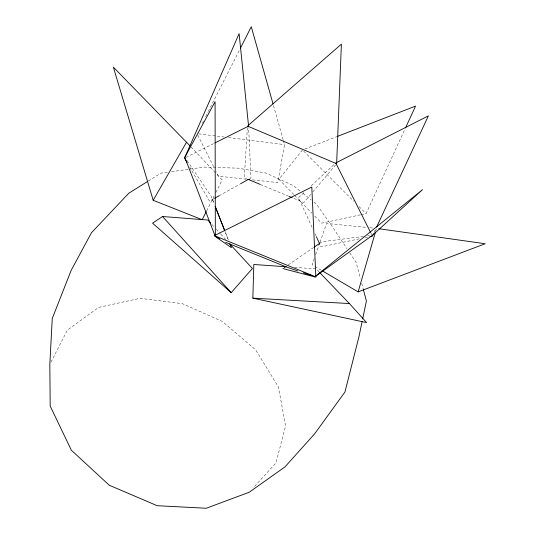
<?xml version="1.0" encoding="UTF-8"?>
<svg xmlns="http://www.w3.org/2000/svg" width="535" height="535" viewBox="0 0 535 535"><rect width="100%" height="100%" fill="white"/><g stroke="black" fill="none" stroke-linecap="round" stroke-linejoin="round"><path stroke-width="0.4" stroke-dasharray="2.67 2.01" d="M247.397 127.671L244.281 177.78L246.548 178.717M283.389 140.625L284.513 144.611L277.779 182.589L251.37 179.733M375.59 231.528L376.5 228.391L378.145 228.619M314.286 258.579L312.092 264.825L314.252 266.089M315.65 254.68L318.934 245.311M320.03 242.188L326.597 223.456L366.515 227.402M361.232 214.662L366.074 213.619L404.821 129.423M374.179 232.317L375.583 229.301M206.65 210.877L214.04 196.144M215.893 192.466L222.172 179.941L215.953 173.347M202.284 123.304L203.407 121.091M205.647 116.67L207.894 112.243M208.269 111.507L239.305 50.33M50.939 362.269L67.323 330.155L98.667 307.391L140.036 298.316L182.388 303.659L222.386 321.488L255.663 349.85L278.481 387.099L285.57 425.987L275.966 462.922L253.115 487.973M302.489 149.954L278.949 179.292L293.956 194.713M310.748 194.392L303.873 202.544L292.986 198.024M312.868 191.884L335.579 164.974M303.947 192.587L298.45 197.716L312.968 229.294M311.29 185.745L334.522 164.098M288.278 264.852L313.517 247.578M319.495 243.492L322.01 241.766L363.466 236.423M148.335 181.011L160.901 173.153L168.257 172.123M213.933 198.659L209.553 201.107L189.838 167.268M219.036 195.81L239.827 184.187M249.604 178.723L250.962 177.961L248.648 127.738M186.006 157.384L214.214 143.286M304.823 149.044L336.749 136.666M360.423 214.836L321.662 223.175L314.159 215.465M359.38 238.837L321.067 246.896L320.438 245.532M365.084 237.634L367.532 237.119M171.528 171.668L204.23 167.114L238.389 168.171L266.256 173.159L293.361 185.652L300.416 191.303M367.585 235.895L369.237 235.681M294.578 267.366L316.205 268.898L319.067 271.887M369.845 227.729L373.169 228.057M246.421 179.198L218.367 176.162L216.12 171.681M198.699 133.83L224.285 137.047M228.412 137.562L284.513 144.611M260.431 184.528L288.546 196.184M314.975 266.517L321.448 270.322M302.984 193.356L311.316 200.036M313.885 202.09L316.452 204.149L332.757 227.235L346.974 248.641M303.646 151.111L353.755 201.28M359.032 206.57L366.074 213.619M294.531 195.302L311.845 213.09M191.075 146.978L215.384 172.751M211.72 224.325L213.987 226.78M216.247 229.227L220.199 233.527M220.768 234.136L225.857 239.66M187.11 160.747L211.131 196.164L213.88 203.119M349.723 252.781L356.143 262.451L360.423 278.508M370.942 233.146L371.685 234.618M197.796 135.114L213.88 167.208M315.028 233.775L316.058 236.022M225.155 231.735L228.505 240.242L224.881 231.026M212.469 199.475L213.987 203.327M273.492 105.535L283.162 139.829M361.707 283.323L363.205 288.94"/><path stroke-width="0.8" d="M319.642 272.482L349.409 303.552L366.595 322.592L252.848 298.155L253.824 264.484L286.258 266.778M362.162 321.341L358.931 336.809L344.948 392.021L314.627 433.845L284.981 466.881L249.216 492.247L206.276 508.25L157.196 505.709L109.254 485.232L71.376 450.256L50.19 406.085L49.822 364.455L52.249 318.519L71.175 270.342L91.452 232.745L128.788 193.235L147.633 181.445M362.67 318.9L366.415 300.984L363.419 289.749M322.886 271.165L358.142 291.889L375.363 232.31M319.208 244.528L319.756 242.97M405.51 127.918L415.548 106.117L337.525 136.365M373.477 233.828L372.42 236.089L369.973 236.604M376.633 227.034L428.381 115.861L336.482 162.587M206.283 211.613L202.217 219.718L153.197 200.291L113.353 67.102L189.945 145.781M240.429 48.123L251.276 26.75L273.044 103.944M153.197 200.291L186.548 142.183M210.589 223.095L207.767 220.032L162.533 216.514L152.555 223.142L231.2 292.658L252.426 268.49L229.809 243.953M248.126 125.504L341.39 44.144L336.635 163.723L247.498 126.053M314.7 276.923L422.516 189.651L372.527 235.253L314.7 276.923L282.881 268.55M284.252 267.607L285.623 266.671L297.794 270.991M314.185 247.123L319.495 243.492L316.399 236.764M214.662 198.251L219.036 195.81M240.529 183.793L248.247 179.479M214.95 142.919L248.574 126.113M219.537 238.71L214.361 235.654L311.798 187.029L315.871 276.896L314.306 276.381M358.142 291.889L485.178 243.739L378.967 228.739M252.848 298.155L349.409 303.552M248.073 179.379L249.725 179.553M303.325 272.796L311.952 275.619M225.696 242.348L285.623 266.671M214.361 235.654L315.871 276.896M248.053 179.345L260.13 184.368M289.134 196.425L292.217 197.703M215.337 236.557L215.083 101.697L184.802 157.343L215.337 236.557L231.434 247.685L230.03 244.114M162.533 216.514L231.2 292.658M186.976 162.346L184.515 158.126L239.112 33.638L248.494 125.29M335.746 162.961L370.574 232.404M215.398 206.991L224.546 230.19M215.197 206.403L224.58 230.257"/></g></svg>
